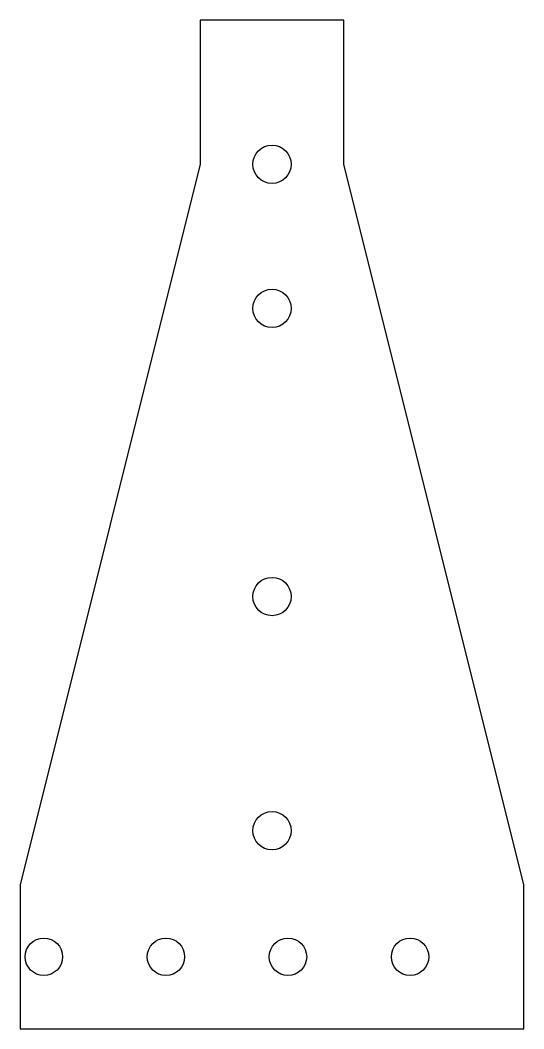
# Model space of a CAD drawing. Header units: inches. Extents: x -2.25 to 1.25, y 0 to 7.
import ezdxf

# ---------------------------------------------------------------- set-up
doc = ezdxf.new("R2010")
doc.units = ezdxf.units.IN
doc.header["$MEASUREMENT"] = 0

msp = doc.modelspace()

# ---------------------------------------------------------------- linework, layer by layer
msp.add_lwpolyline([(-2.25, 0), (1.25, 0), (1.25, 1), (0, 6), (0, 7), (-1, 7), (-1, 6), (-2.25, 1)], close=True)
for centre, radius in [((-0.5, 6), 0.133), ((-0.5, 5), 0.133), ((-0.5, 3), 0.133), ((-0.5, 1.375), 0.133), ((-2.0852, 0.5), 0.13), ((-1.237, 0.5), 0.13), ((-0.3889, 0.5), 0.13), ((0.4593, 0.5), 0.13)]:
    msp.add_circle(centre, radius)

doc.saveas('drawing.dxf')
